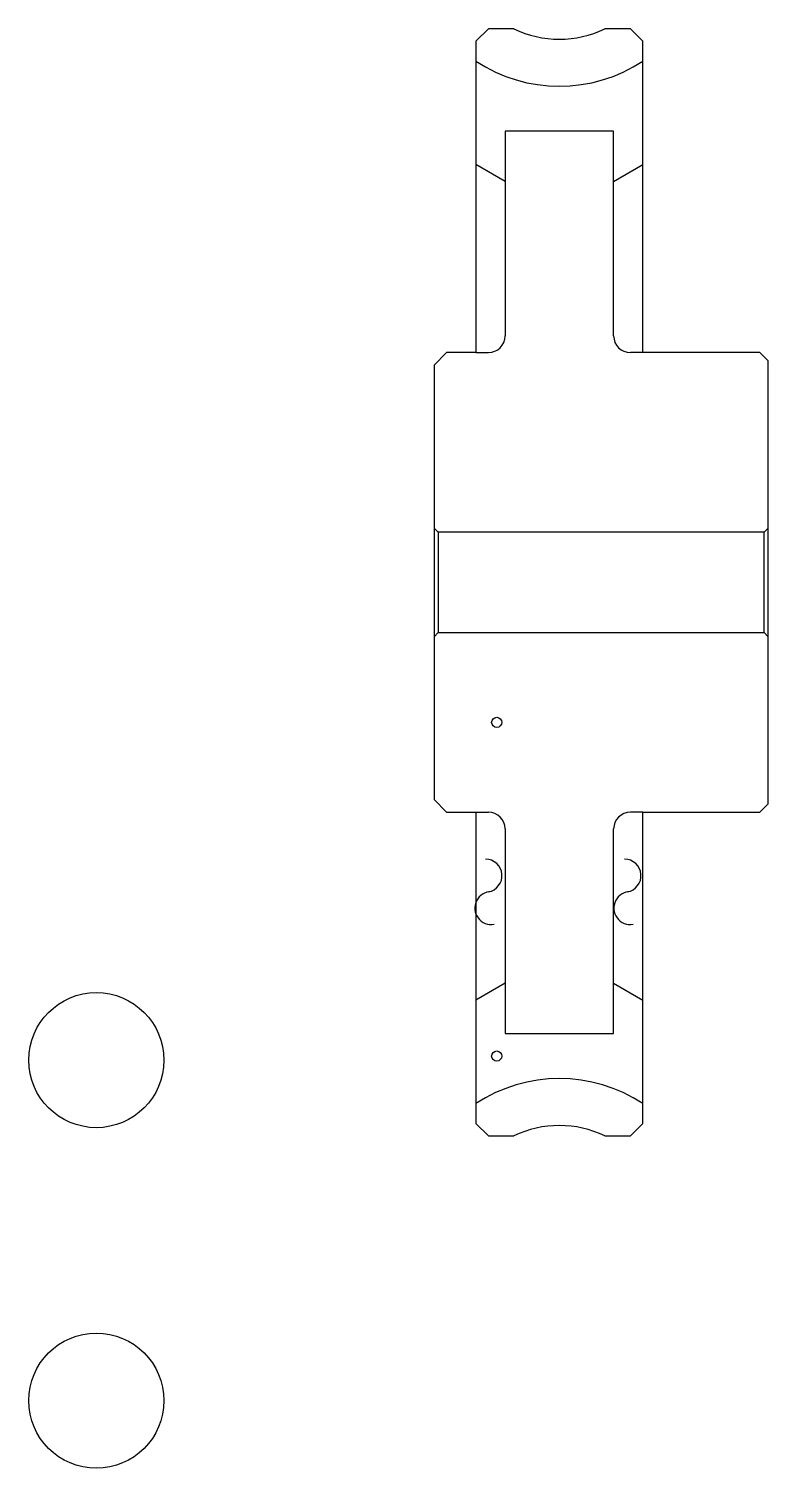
# Model space of a CAD drawing. Header units: metres. Extents: x 85 to 490, y 58 to 374.
# Drawn here: x 84.9 to 173.4, y 58.4 to 230.7 of the extents above; entities outside this region: 2.
import ezdxf

# ---------------------------------------------------------------- set-up
doc = ezdxf.new("R2010")
doc.units = ezdxf.units.M

msp = doc.modelspace()

# ---------------------------------------------------------------- linework, layer by layer
at = {"color": 4}
for p, q in [((141.904251, 212.380859), (138.404251, 214.401581)), ((154.904251, 212.380859), (158.404251, 214.401581)), ((138.404251, 191.901581), (139.904251, 191.901581)), ((158.404251, 191.901581), (156.904251, 191.901581)), ((173.404251, 170.901581), (172.904251, 170.401581)), ((133.404251, 157.901581), (133.904251, 158.401581)), ((173.404251, 157.901581), (172.904251, 158.401581)), ((138.404251, 136.901581), (139.904251, 136.901581)), ((158.404251, 136.901581), (156.904251, 136.901581)), ((141.904251, 116.422302), (138.404251, 114.401581)), ((154.904251, 116.422302), (158.404251, 114.401581))]:
    msp.add_line(p, q, dxfattribs=at)
for points in [[(142.955627, 230.651581), (139.904251, 230.651581), (138.404251, 229.151581), (138.404251, 226.784851), (138.404251, 191.901581), (134.904251, 191.901581), (133.404251, 190.401581), (133.404251, 157.901581)], [(173.404251, 137.901581), (173.404251, 190.901581), (172.404251, 191.901581), (158.404251, 191.901581), (158.404251, 229.151581), (156.904251, 230.651581), (153.852875, 230.651581)], [(154.904251, 193.901581), (154.904251, 218.401581), (141.904251, 218.401581), (141.904251, 193.901581)], [(133.404251, 170.901581), (133.904251, 170.401581), (133.904251, 158.401581), (172.904251, 158.401581), (172.904251, 170.401581), (133.904251, 170.401581)], [(133.404251, 157.901581), (133.404251, 138.401581), (134.904251, 136.901581), (138.404251, 136.901581), (138.404251, 99.651581), (139.904251, 98.151581), (142.955627, 98.151581)], [(153.852875, 98.151581), (156.904251, 98.151581), (158.404251, 99.651581), (158.404251, 136.901581), (172.404251, 136.901581), (173.404251, 137.901581)], [(141.904251, 134.901581), (141.904251, 110.401581), (154.904251, 110.401581), (154.904251, 134.901581)]]:
    msp.add_lwpolyline(points, dxfattribs=at)
at = {"color": 5}
for centre, radius in [((140.904251, 147.651581), 0.606383), ((92.978714, 107.226044), 8.085106), ((140.904251, 107.714081), 0.606383), ((92.978714, 66.476051), 8.085106)]:
    msp.add_circle(centre, radius, dxfattribs=at)
at = {"color": 7}
for centre, radius, start, end in [((472.422852, 368.321198), 5.912234, 10, 180), ((484.067688, 370.374512), 5.912234, 180, 10), ((139.571075, 129.305832), 1.970745, 280, 90), ((156.209381, 129.305832), 1.970745, 280, 90), ((140.255508, 125.424225), 1.970745, 90, 280), ((156.893814, 125.424225), 1.970745, 90, 280)]:
    msp.add_arc(centre, radius, start, end, dxfattribs=at)
at = {"color": 4}
for centre, radius, start, end in [((148.404251, 241.901581), 12.5, 244.15806731, 295.84193269), ((148.404251, 241.901581), 18.125, 236.51462344, 303.48537656), ((139.904251, 193.901581), 2, 270, 0), ((156.904251, 193.901581), 2, 180, 270), ((139.904251, 134.901581), 2, 0, 90), ((156.904251, 134.901581), 2, 90, 180), ((148.404251, 86.901581), 18.125, 56.51462344, 123.48537656), ((148.404251, 86.901581), 12.5, 64.15806731, 115.84193269)]:
    msp.add_arc(centre, radius, start, end, dxfattribs=at)

doc.saveas('drawing.dxf')
